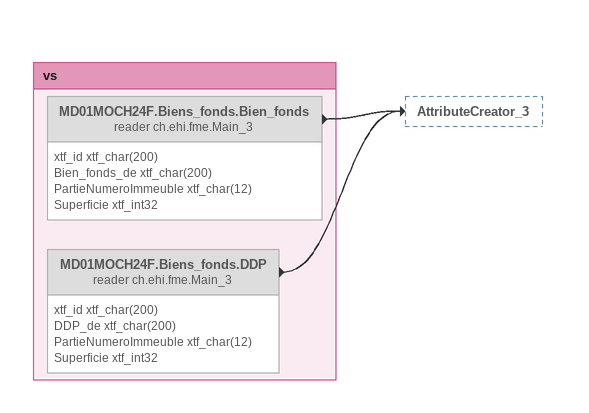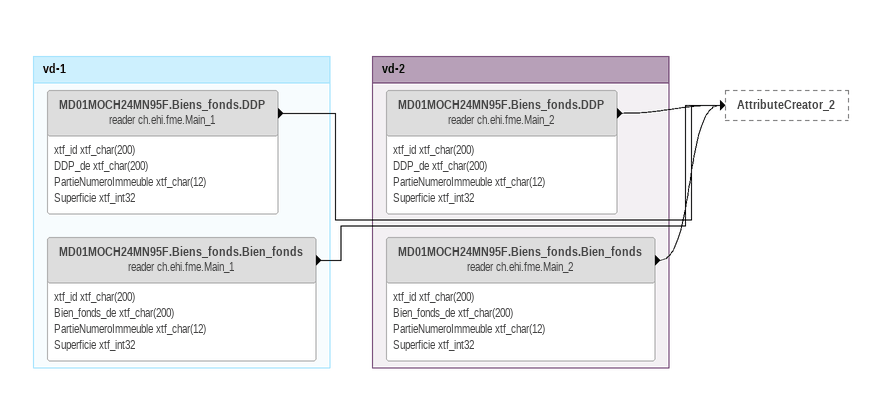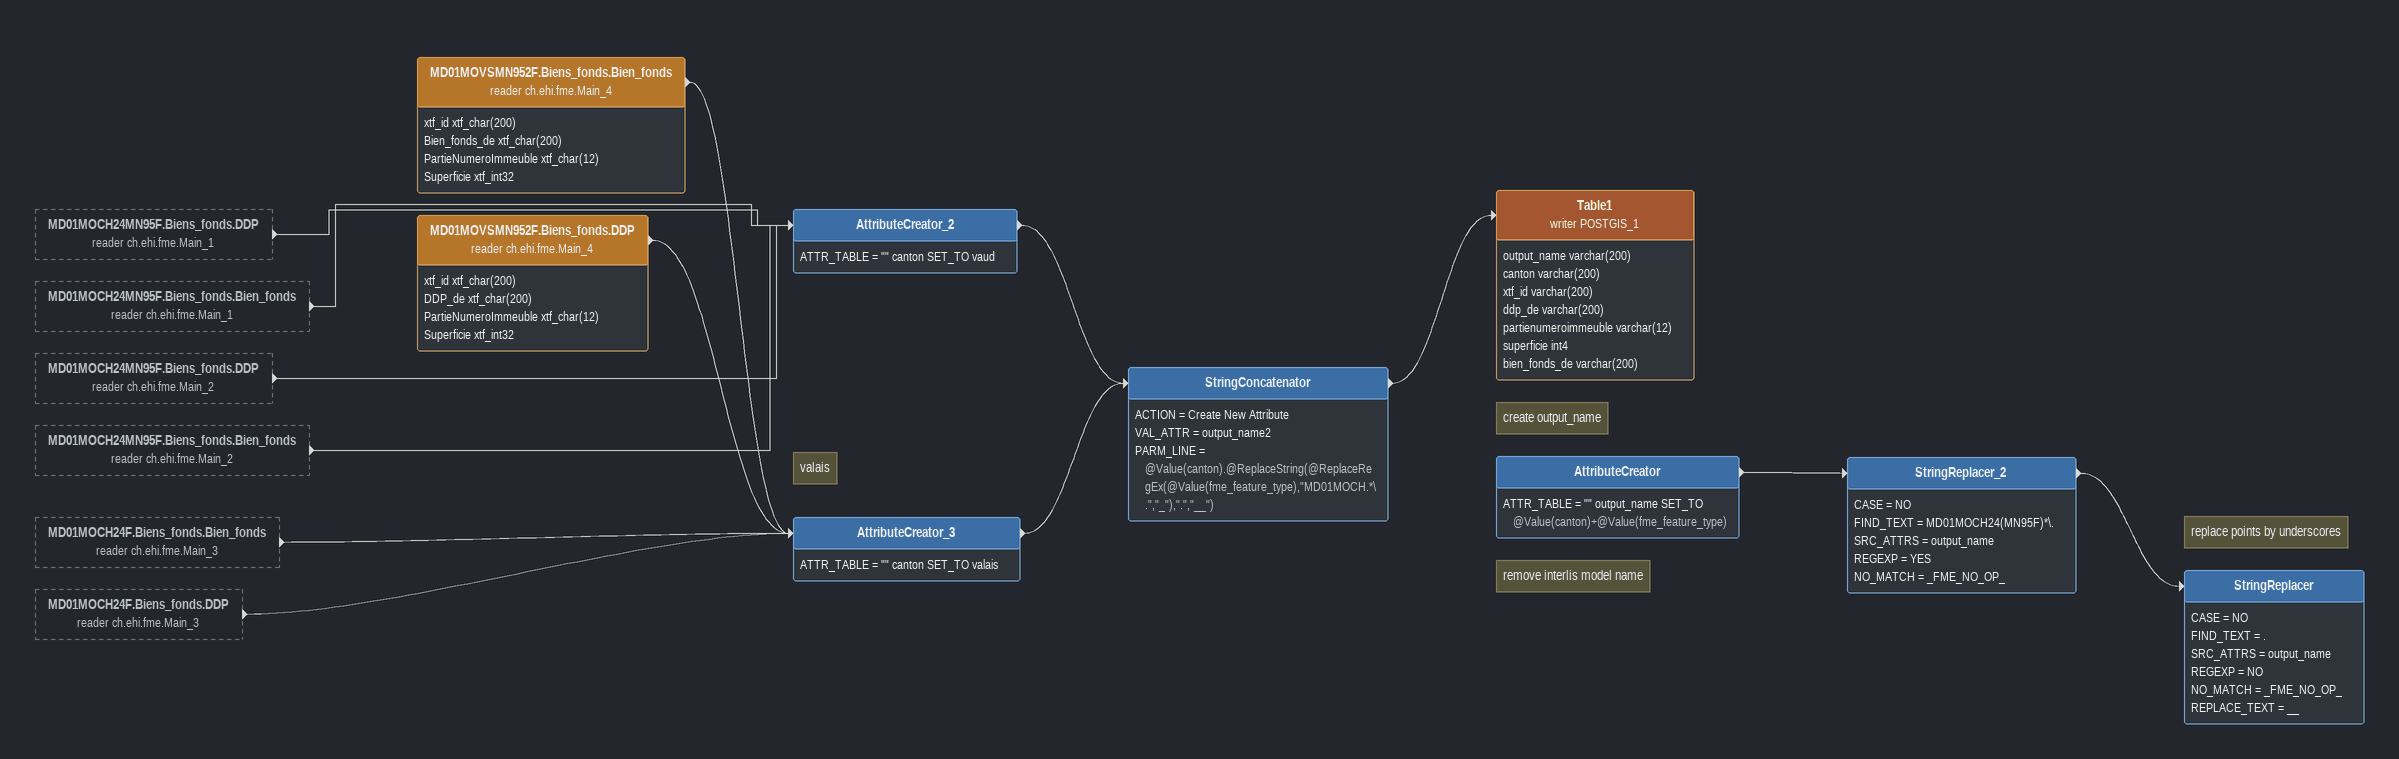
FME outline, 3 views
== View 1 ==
Bookmark: vs
MD01MOCH24F.Biens_fonds.Bien_fonds (reader ch.ehi.fme.Main_3) [off]
    attributes: xtf_id xtf_char(200), Bien_fonds_de xtf_char(200), PartieNumeroImmeuble xtf_char(12), Superficie xtf_int32
    -> AttributeCreator_3
MD01MOCH24F.Biens_fonds.DDP (reader ch.ehi.fme.Main_3) [off]
    attributes: xtf_id xtf_char(200), DDP_de xtf_char(200), PartieNumeroImmeuble xtf_char(12), Superficie xtf_int32
    -> AttributeCreator_3

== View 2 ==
Bookmark: vd-1
MD01MOCH24MN95F.Biens_fonds.DDP (reader ch.ehi.fme.Main_1) [off]
    attributes: xtf_id xtf_char(200), DDP_de xtf_char(200), PartieNumeroImmeuble xtf_char(12), Superficie xtf_int32
    -> AttributeCreator_2
MD01MOCH24MN95F.Biens_fonds.Bien_fonds (reader ch.ehi.fme.Main_1) [off]
    attributes: xtf_id xtf_char(200), Bien_fonds_de xtf_char(200), PartieNumeroImmeuble xtf_char(12), Superficie xtf_int32
    -> AttributeCreator_2

Bookmark: vd-2
MD01MOCH24MN95F.Biens_fonds.DDP (reader ch.ehi.fme.Main_2) [off]
    attributes: xtf_id xtf_char(200), DDP_de xtf_char(200), PartieNumeroImmeuble xtf_char(12), Superficie xtf_int32
    -> AttributeCreator_2
MD01MOCH24MN95F.Biens_fonds.Bien_fonds (reader ch.ehi.fme.Main_2) [off]
    attributes: xtf_id xtf_char(200), Bien_fonds_de xtf_char(200), PartieNumeroImmeuble xtf_char(12), Superficie xtf_int32
    -> AttributeCreator_2

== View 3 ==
MD01MOCH24MN95F.Biens_fonds.DDP (reader ch.ehi.fme.Main_1) [outside]
    -> AttributeCreator_2
MD01MOCH24MN95F.Biens_fonds.Bien_fonds (reader ch.ehi.fme.Main_1) [outside]
    -> AttributeCreator_2
MD01MOCH24MN95F.Biens_fonds.DDP (reader ch.ehi.fme.Main_2) [outside]
    -> AttributeCreator_2
MD01MOCH24MN95F.Biens_fonds.Bien_fonds (reader ch.ehi.fme.Main_2) [outside]
    -> AttributeCreator_2
MD01MOCH24F.Biens_fonds.Bien_fonds (reader ch.ehi.fme.Main_3) [outside]
    -> AttributeCreator_3
MD01MOCH24F.Biens_fonds.DDP (reader ch.ehi.fme.Main_3) [outside]
    -> AttributeCreator_3
MD01MOVSMN952F.Biens_fonds.Bien_fonds (reader ch.ehi.fme.Main_4)
    attributes: xtf_id xtf_char(200), Bien_fonds_de xtf_char(200), PartieNumeroImmeuble xtf_char(12), Superficie xtf_int32
    -> AttributeCreator_3
MD01MOVSMN952F.Biens_fonds.DDP (reader ch.ehi.fme.Main_4)
    attributes: xtf_id xtf_char(200), DDP_de xtf_char(200), PartieNumeroImmeuble xtf_char(12), Superficie xtf_int32
    -> AttributeCreator_3
Note: valais
AttributeCreator_3
    ATTR_TABLE = "" canton SET_TO valais
    -> StringConcatenator
AttributeCreator_2
    ATTR_TABLE = "" canton SET_TO vaud
    -> StringConcatenator
StringConcatenator
    ACTION = Create New Attribute
    VAL_ATTR = output_name2
    PARM_LINE = @Value(canton).@ReplaceString(@ReplaceRegEx(@Value(fme_feature_type),"MD01MOCH.*\.","_"),".","__")
    -> Table1 (writer POSTGIS_1)
Table1 (writer POSTGIS_1)
    attributes: output_name varchar(200), canton varchar(200), xtf_id varchar(200), ddp_de varchar(200), partienumeroimmeuble varchar(12), superficie int4, bien_fonds_de varchar(200)
Note: create output_name
AttributeCreator
    ATTR_TABLE = "" output_name SET_TO @Value(canton)+@Value(fme_feature_type)
    -> StringReplacer_2
Note: remove interlis model name
StringReplacer_2
    CASE = NO
    FIND_TEXT = MD01MOCH24(MN95F)*\.
    SRC_ATTRS = output_name
    REGEXP = YES
    NO_MATCH = _FME_NO_OP_
    -> StringReplacer
Note: replace points by underscores
StringReplacer
    CASE = NO
    FIND_TEXT = .
    SRC_ATTRS = output_name
    REGEXP = NO
    NO_MATCH = _FME_NO_OP_
    REPLACE_TEXT = __
